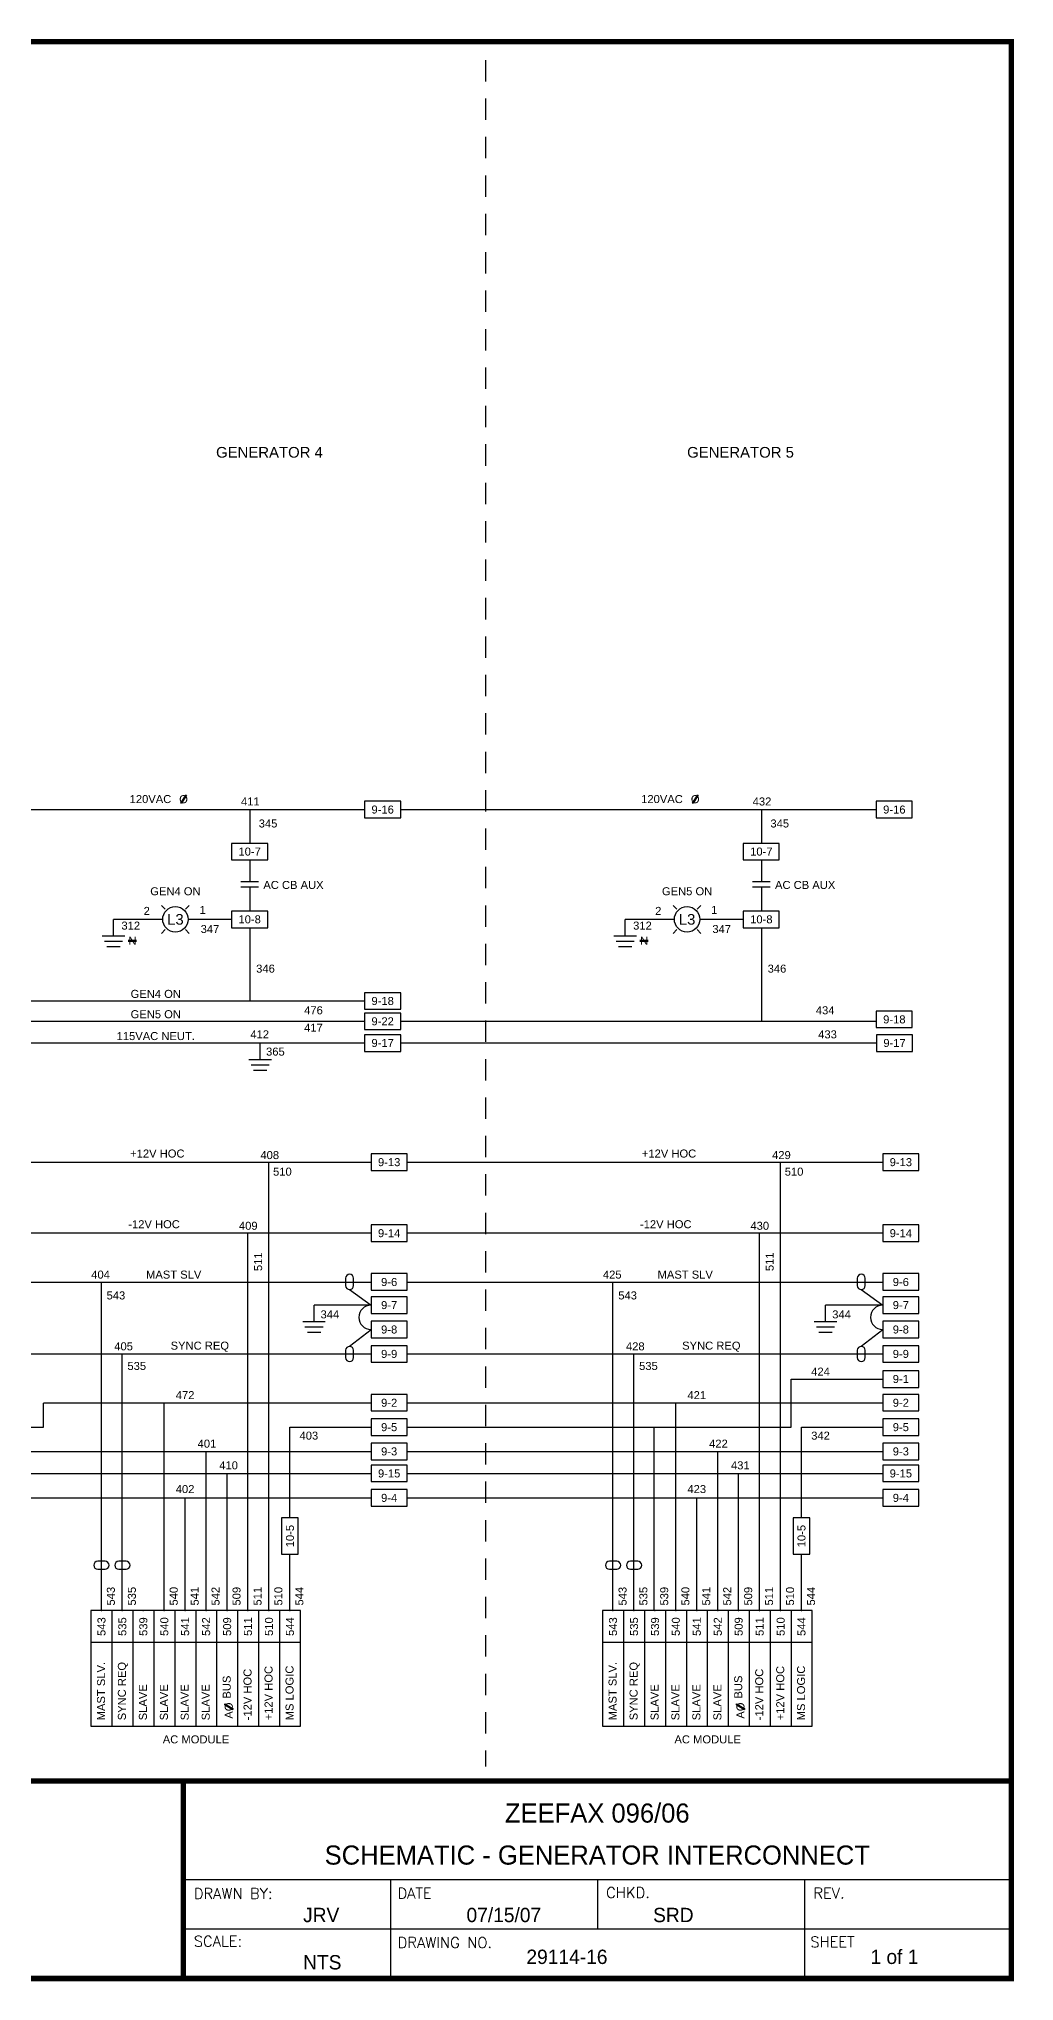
# Model space of a CAD drawing. Extents: x 1.3 to 19.5, y -3 to 8.4.
# Drawn here: x 13.77 to 19.48, y -3 to 8.37 of the extents above; entities that cross this region are included whole.
import ezdxf
from ezdxf.enums import TextEntityAlignment as Align

# ---------------------------------------------------------------- set-up
doc = ezdxf.new("R2010")
doc.units = 0
doc.header["$MEASUREMENT"] = 0
doc.linetypes.add('DASHED2', pattern=[0.375, 0.25, -0.125])
doc.layers.get('0').update_dxf_attribs({"linetype": 'CONTINUOUS'})
doc.layers.add('DRAWING', color=7, linetype='CONTINUOUS')
doc.styles.add('A1', font='A1.shx')
doc.styles.add('ROMAND', font='ROMAND.shx')
doc.styles.get("Standard").update_dxf_attribs({"font": 'ARIAL.TTF'})

# ---------------------------------------------------------------- blocks, each defined once
blk = doc.blocks.new('A_phase')
h = blk.add_hatch(color=256)
h.paths.add_polyline_path([(0.1, -0.033), (0.108, -0.033), (0.145, 0.031), (0.137, 0.031)], flags=16)
h.paths.add_polyline_path([(0.01, -0.05), (0.165, -0.05), (0.165, 0.047), (0.01, 0.047)], flags=9)
for p, q in [((0.137, 0.031), (0.1, -0.033)), ((0.145, 0.031), (0.108, -0.033)), ((0.137, 0.031), (0.145, 0.031)), ((0.108, -0.033), (0.1, -0.033))]:
    blk.add_line(p, q)
blk.add_text('AO', height=0.0625).set_placement((0.029, -0.032))
blk = doc.blocks.new('gnd')
for p, q in [((0, -0.099), (0, 0)), ((0.066, -0.099), (-0.066, -0.099)), ((0.053, -0.13), (-0.053, -0.13)), ((0.039, -0.161), (-0.039, -0.161))]:
    blk.add_line(p, q)
blk = doc.blocks.new('npcap')
for p, q in [((0, 0.051), (0, -0.051)), ((0.031, 0.051), (0.031, -0.051))]:
    blk.add_line(p, q)
blk = doc.blocks.new('connection')
blk.add_circle((0.074, 0), 0.0744)
blk = doc.blocks.new('_phase_symbol')
h = blk.add_hatch(color=256)
h.paths.add_polyline_path([(0.018, -0.034), (0.026, -0.034), (0.063, 0.03), (0.055, 0.03)], flags=16)
h.paths.add_polyline_path([(-0.072, -0.05), (0.083, -0.05), (0.083, 0.047), (-0.072, 0.047)], flags=9)
for p, q in [((0.055, 0.03), (0.018, -0.034)), ((0.063, 0.03), (0.026, -0.034)), ((0.055, 0.03), (0.063, 0.03)), ((0.026, -0.034), (0.018, -0.034))]:
    blk.add_line(p, q)
blk.add_text('O', height=0.0625).set_placement((0.007, -0.033))

msp = doc.modelspace()

# ---------------------------------------------------------------- linework, layer by layer
at = {"color": 3}
for p, q in [((14.613, -2.407), (19.464, -2.407)), ((15.826, -2.407), (15.826, -2.986)), ((17.039, -2.407), (17.039, -2.696)), ((18.251, -2.407), (18.251, -2.986)), ((14.613, -2.696), (19.464, -2.696))]:
    msp.add_line(p, q, dxfattribs=at)
at = {"color": 4, "const_width": 0.0314}
msp.add_lwpolyline([(19.464, -2.986), (19.464, 8.358), (1.314, 8.358), (1.314, -2.986)], close=True, dxfattribs=at)
for points in [[(1.314, -1.829), (19.464, -1.829)], [(14.613, -2.986), (14.613, -1.829)]]:
    msp.add_lwpolyline(points, dxfattribs=at)
at = {"layer": 'DRAWING', "linetype": 'DASHED2', "ltscale": 0.5}
msp.add_line((16.383, 8.249), (16.383, -1.744), dxfattribs=at)
at = {"layer": 'DRAWING'}
for p, q in [((15.887, 3.909), (15.675, 3.909)), ((15.675, 3.909), (15.675, 3.812)), ((15.887, 3.812), (15.887, 3.909)), ((18.883, 3.909), (18.672, 3.909)), ((18.672, 3.909), (18.672, 3.812)), ((18.883, 3.812), (18.883, 3.909)), ((13.443, 3.86), (15.67, 3.86)), ((15.002, 3.86), (15.002, 3.662)), ((15.493, 3.86), (15.675, 3.86)), ((15.675, 3.812), (15.887, 3.812)), ((15.887, 3.86), (18.667, 3.86)), ((17.999, 3.86), (17.999, 3.662)), ((18.672, 3.812), (18.883, 3.812)), ((14.896, 3.662), (14.896, 3.565)), ((15.108, 3.662), (14.896, 3.662)), ((15.108, 3.565), (15.108, 3.662)), ((17.893, 3.662), (17.893, 3.565)), ((18.104, 3.662), (17.893, 3.662)), ((18.104, 3.565), (18.104, 3.662)), ((14.896, 3.565), (15.108, 3.565)), ((15.002, 3.565), (15.002, 3.437)), ((17.893, 3.565), (18.104, 3.565)), ((17.999, 3.565), (17.999, 3.437)), ((15.002, 3.406), (15.002, 3.265)), ((17.999, 3.406), (17.999, 3.265)), ((14.492, 3.217), (14.204, 3.217)), ((14.507, 3.277), (14.485, 3.298)), ((14.627, 3.277), (14.648, 3.298)), ((14.896, 3.217), (14.641, 3.217)), ((15.108, 3.265), (14.896, 3.265)), ((14.896, 3.265), (14.896, 3.168)), ((15.108, 3.168), (15.108, 3.265)), ((17.489, 3.217), (17.201, 3.217)), ((17.504, 3.277), (17.482, 3.298)), ((17.623, 3.277), (17.645, 3.298)), ((17.893, 3.217), (17.638, 3.217)), ((18.104, 3.265), (17.893, 3.265)), ((17.893, 3.265), (17.893, 3.168)), ((18.104, 3.168), (18.104, 3.265)), ((14.485, 3.135), (14.507, 3.157)), ((14.648, 3.135), (14.627, 3.157)), ((14.896, 3.168), (15.108, 3.168)), ((15.002, 3.168), (15.002, 2.738)), ((17.482, 3.135), (17.504, 3.157)), ((17.645, 3.135), (17.623, 3.157)), ((17.893, 3.168), (18.104, 3.168)), ((17.999, 3.168), (17.999, 2.625)), ((13.443, 2.739), (15.675, 2.739)), ((15.887, 2.787), (15.675, 2.787)), ((15.675, 2.787), (15.675, 2.691)), ((15.887, 2.691), (15.887, 2.787)), ((13.443, 2.62), (15.675, 2.62)), ((15.675, 2.691), (15.887, 2.691)), ((15.887, 2.668), (15.675, 2.668)), ((15.675, 2.668), (15.675, 2.572)), ((15.887, 2.572), (15.887, 2.668)), ((15.887, 2.62), (18.672, 2.62)), ((18.883, 2.68), (18.672, 2.68)), ((18.672, 2.68), (18.672, 2.583)), ((18.883, 2.583), (18.883, 2.68)), ((15.675, 2.572), (15.887, 2.572)), ((15.675, 2.541), (15.675, 2.444)), ((15.887, 2.541), (15.675, 2.541)), ((15.887, 2.444), (15.887, 2.541)), ((18.672, 2.583), (18.883, 2.583)), ((18.885, 2.541), (18.673, 2.541)), ((18.673, 2.541), (18.673, 2.444)), ((18.885, 2.444), (18.885, 2.541)), ((13.443, 2.493), (15.675, 2.493)), ((15.493, 2.493), (15.675, 2.493)), ((15.675, 2.444), (15.887, 2.444)), ((15.887, 2.493), (18.672, 2.493)), ((18.673, 2.444), (18.885, 2.444)), ((15.713, 1.843), (15.713, 1.746)), ((15.925, 1.843), (15.713, 1.843)), ((15.925, 1.746), (15.925, 1.843)), ((18.71, 1.843), (18.71, 1.746)), ((18.921, 1.843), (18.71, 1.843)), ((18.921, 1.746), (18.921, 1.843)), ((13.481, 1.795), (15.713, 1.795)), ((15.115, -0.83), (15.115, 1.795)), ((15.57, 1.795), (15.713, 1.795)), ((15.713, 1.746), (15.925, 1.746)), ((15.925, 1.795), (18.71, 1.795)), ((18.112, -0.83), (18.112, 1.795)), ((18.71, 1.746), (18.921, 1.746)), ((15.713, 1.379), (13.481, 1.379)), ((14.992, -0.83), (14.992, 1.379)), ((15.713, 1.379), (15.532, 1.379)), ((15.713, 1.427), (15.713, 1.331)), ((15.925, 1.427), (15.713, 1.427)), ((15.925, 1.331), (15.925, 1.427)), ((18.71, 1.379), (15.925, 1.379)), ((17.989, -0.83), (17.989, 1.379)), ((18.71, 1.427), (18.71, 1.331)), ((18.921, 1.427), (18.71, 1.427)), ((18.921, 1.331), (18.921, 1.427)), ((15.713, 1.331), (15.925, 1.331)), ((18.71, 1.331), (18.921, 1.331)), ((15.713, 1.142), (15.713, 1.045)), ((15.925, 1.142), (15.713, 1.142)), ((15.925, 1.045), (15.925, 1.142)), ((18.921, 1.142), (18.71, 1.142)), ((18.71, 1.142), (18.71, 1.045)), ((18.921, 1.045), (18.921, 1.142)), ((13.481, 1.093), (15.713, 1.093)), ((14.134, -0.83), (14.134, 1.093)), ((15.532, 1.093), (15.713, 1.093)), ((15.564, 1.115), (15.564, 1.072)), ((15.587, 1.049), (15.713, 0.958)), ((15.61, 1.072), (15.61, 1.115)), ((15.713, 1.045), (15.925, 1.045)), ((15.925, 1.093), (18.71, 1.093)), ((17.13, -0.83), (17.13, 1.093)), ((18.56, 1.115), (18.56, 1.072)), ((18.584, 1.049), (18.71, 0.958)), ((18.607, 1.072), (18.607, 1.115)), ((18.71, 1.045), (18.921, 1.045)), ((15.713, 0.958), (15.379, 0.958)), ((15.925, 1.006), (15.713, 1.006)), ((15.713, 1.006), (15.713, 0.909)), ((15.925, 0.909), (15.925, 1.006)), ((18.71, 0.958), (18.375, 0.958)), ((18.921, 1.006), (18.71, 1.006)), ((18.71, 1.006), (18.71, 0.909)), ((18.921, 0.909), (18.921, 1.006)), ((15.587, 0.717), (15.713, 0.815)), ((15.713, 0.909), (15.925, 0.909)), ((15.925, 0.863), (15.713, 0.863)), ((15.713, 0.863), (15.713, 0.766)), ((15.925, 0.766), (15.925, 0.863)), ((18.584, 0.717), (18.71, 0.815)), ((18.71, 0.909), (18.921, 0.909)), ((18.921, 0.863), (18.71, 0.863)), ((18.71, 0.863), (18.71, 0.766)), ((18.921, 0.766), (18.921, 0.863)), ((15.564, 0.693), (15.564, 0.65)), ((15.61, 0.65), (15.61, 0.693)), ((15.713, 0.766), (15.925, 0.766)), ((15.713, 0.72), (15.713, 0.623)), ((15.925, 0.72), (15.713, 0.72)), ((15.925, 0.623), (15.925, 0.72)), ((18.56, 0.693), (18.56, 0.65)), ((18.607, 0.65), (18.607, 0.693)), ((18.71, 0.766), (18.921, 0.766)), ((18.921, 0.72), (18.71, 0.72)), ((18.71, 0.72), (18.71, 0.623)), ((18.921, 0.623), (18.921, 0.72)), ((13.481, 0.672), (15.713, 0.672)), ((14.256, -0.83), (14.256, 0.672)), ((15.532, 0.672), (15.713, 0.672)), ((15.713, 0.623), (15.925, 0.623)), ((15.925, 0.672), (18.71, 0.672)), ((17.253, -0.83), (17.253, 0.672)), ((18.71, 0.623), (18.921, 0.623)), ((18.921, 0.573), (18.71, 0.573)), ((18.71, 0.573), (18.71, 0.476)), ((18.921, 0.476), (18.921, 0.573)), ((18.173, 0.243), (18.173, 0.524)), ((18.173, 0.524), (18.71, 0.524)), ((18.71, 0.476), (18.921, 0.476)), ((13.794, 0.386), (15.713, 0.386)), ((13.794, 0.242), (13.794, 0.384)), ((14.502, -0.83), (14.502, 0.386)), ((15.925, 0.435), (15.713, 0.435)), ((15.713, 0.435), (15.713, 0.338)), ((15.925, 0.338), (15.925, 0.435)), ((15.926, 0.386), (18.71, 0.386)), ((17.498, -0.83), (17.498, 0.386)), ((18.921, 0.435), (18.71, 0.435)), ((18.71, 0.435), (18.71, 0.338)), ((18.921, 0.338), (18.921, 0.435)), ((13.481, 0.242), (13.794, 0.242)), ((15.238, 0.243), (15.713, 0.243)), ((15.238, -0.289), (15.238, 0.243)), ((15.713, 0.338), (15.925, 0.338)), ((15.713, 0.292), (15.713, 0.195)), ((15.925, 0.292), (15.713, 0.292)), ((15.925, 0.195), (15.925, 0.292)), ((15.925, 0.243), (18.174, 0.243)), ((17.372, -0.826), (17.372, 0.243)), ((18.234, -0.289), (18.234, 0.243)), ((18.234, 0.243), (18.71, 0.243)), ((18.71, 0.338), (18.921, 0.338)), ((18.921, 0.292), (18.71, 0.292)), ((18.71, 0.292), (18.71, 0.195)), ((18.921, 0.195), (18.921, 0.292)), ((15.713, 0.195), (15.925, 0.195)), ((15.925, 0.149), (15.713, 0.149)), ((15.713, 0.149), (15.713, 0.052)), ((15.925, 0.052), (15.925, 0.149)), ((18.71, 0.195), (18.921, 0.195)), ((18.921, 0.149), (18.71, 0.149)), ((18.71, 0.149), (18.71, 0.052)), ((18.921, 0.052), (18.921, 0.149)), ((13.481, 0.101), (15.713, 0.101)), ((14.747, -0.83), (14.747, 0.101)), ((15.532, 0.101), (15.713, 0.101)), ((15.713, 0.052), (15.925, 0.052)), ((15.713, 0.02), (15.713, -0.076)), ((15.925, 0.02), (15.713, 0.02)), ((15.925, 0.101), (18.71, 0.101)), ((15.925, -0.076), (15.925, 0.02)), ((17.744, -0.83), (17.744, 0.101)), ((18.71, 0.052), (18.921, 0.052)), ((18.71, 0.02), (18.71, -0.076)), ((18.921, 0.02), (18.71, 0.02)), ((18.921, -0.076), (18.921, 0.02)), ((13.481, -0.028), (15.713, -0.028)), ((14.87, -0.83), (14.87, -0.028)), ((15.532, -0.028), (15.713, -0.028)), ((15.713, -0.076), (15.925, -0.076)), ((15.925, -0.028), (18.71, -0.028)), ((17.866, -0.83), (17.866, -0.028)), ((18.71, -0.076), (18.921, -0.076)), ((13.481, -0.171), (15.713, -0.171)), ((14.624, -0.83), (14.624, -0.171)), ((15.532, -0.171), (15.713, -0.171)), ((15.713, -0.122), (15.713, -0.219)), ((15.925, -0.122), (15.713, -0.122)), ((15.713, -0.219), (15.925, -0.219)), ((15.925, -0.219), (15.925, -0.122)), ((15.925, -0.171), (18.71, -0.171)), ((17.621, -0.83), (17.621, -0.171)), ((18.921, -0.122), (18.71, -0.122)), ((18.71, -0.122), (18.71, -0.219)), ((18.71, -0.219), (18.921, -0.219)), ((18.921, -0.219), (18.921, -0.122)), ((15.189, -0.289), (15.189, -0.5)), ((15.286, -0.289), (15.189, -0.289)), ((15.286, -0.5), (15.286, -0.289)), ((18.186, -0.289), (18.186, -0.5)), ((18.283, -0.289), (18.186, -0.289)), ((18.283, -0.5), (18.283, -0.289)), ((14.155, -0.542), (14.112, -0.542)), ((14.278, -0.542), (14.235, -0.542)), ((15.189, -0.5), (15.286, -0.5)), ((15.238, -0.83), (15.238, -0.5)), ((17.152, -0.542), (17.109, -0.542)), ((17.275, -0.542), (17.232, -0.542)), ((18.186, -0.5), (18.283, -0.5)), ((18.234, -0.83), (18.234, -0.5)), ((14.112, -0.589), (14.155, -0.589)), ((14.235, -0.589), (14.278, -0.589)), ((17.109, -0.589), (17.152, -0.589)), ((17.232, -0.589), (17.275, -0.589)), ((14.072, -0.83), (14.072, -1.509)), ((15.299, -0.83), (14.072, -0.83)), ((14.195, -0.83), (14.195, -1.509)), ((14.318, -0.83), (14.318, -1.509)), ((14.44, -0.83), (14.44, -1.509)), ((14.563, -0.83), (14.563, -1.509)), ((14.686, -0.83), (14.686, -1.509)), ((14.808, -0.83), (14.808, -1.509)), ((14.931, -0.83), (14.931, -1.509)), ((15.054, -0.83), (15.054, -1.509)), ((15.176, -0.83), (15.176, -1.509)), ((15.299, -1.509), (15.299, -0.83)), ((17.069, -0.83), (17.069, -1.509)), ((18.296, -0.83), (17.069, -0.83)), ((17.192, -0.83), (17.192, -1.509)), ((17.314, -0.83), (17.314, -1.509)), ((17.437, -0.83), (17.437, -1.509)), ((17.56, -0.83), (17.56, -1.509)), ((17.682, -0.83), (17.682, -1.509)), ((17.805, -0.83), (17.805, -1.509)), ((17.928, -0.83), (17.928, -1.509)), ((18.05, -0.83), (18.05, -1.509)), ((18.173, -0.83), (18.173, -1.509)), ((18.296, -1.509), (18.296, -0.83)), ((15.299, -1.019), (14.072, -1.019)), ((18.296, -1.019), (17.069, -1.019)), ((14.072, -1.509), (15.299, -1.509)), ((17.069, -1.509), (18.296, -1.509))]:
    msp.add_line(p, q, dxfattribs=at)
at = {"layer": 'DRAWING', "lineweight": 50}
for p, q in [((14.29, 3.092), (14.34, 3.092)), ((17.287, 3.092), (17.336, 3.092))]:
    msp.add_line(p, q, dxfattribs=at)
at = {"layer": 'DRAWING'}
for centre, radius, start, end in [((15.587, 1.115), 0.0232, 0, 180), ((18.584, 1.115), 0.0232, 0, 180), ((15.587, 1.072), 0.0232, 180, 0), ((18.584, 1.072), 0.0232, 180, 0), ((15.713, 0.886), 0.0714, 90, 270), ((18.71, 0.886), 0.0714, 90, 270), ((15.587, 0.693), 0.0232, 0, 180), ((18.584, 0.693), 0.0232, 0, 180), ((15.587, 0.65), 0.0232, 180, 0), ((18.584, 0.65), 0.0232, 180, 0), ((14.112, -0.566), 0.0232, 90, 270), ((14.155, -0.566), 0.0232, 270, 90), ((14.235, -0.566), 0.0232, 90, 270), ((14.278, -0.566), 0.0232, 270, 90), ((17.109, -0.566), 0.0232, 90, 270), ((17.152, -0.566), 0.0232, 270, 90), ((17.232, -0.566), 0.0232, 90, 270), ((17.275, -0.566), 0.0232, 270, 90)]:
    msp.add_arc(centre, radius, start, end, dxfattribs=at)
for p in [(14.134, -0.83), (14.195, -0.83), (14.256, -0.83), (14.318, -0.83), (14.379, -0.83), (14.44, -0.83), (14.502, -0.83), (14.563, -0.83), (14.624, -0.83), (14.686, -0.83), (14.747, -0.83), (14.808, -0.83), (14.87, -0.83), (14.931, -0.83), (14.992, -0.83), (15.054, -0.83), (15.115, -0.83), (15.176, -0.83), (15.238, -0.83), (17.13, -0.83), (17.192, -0.83), (17.253, -0.83), (17.314, -0.83), (17.376, -0.83), (17.437, -0.83), (17.498, -0.83), (17.56, -0.83), (17.621, -0.83), (17.682, -0.83), (17.744, -0.83), (17.805, -0.83), (17.866, -0.83), (17.928, -0.83), (17.989, -0.83), (18.05, -0.83), (18.112, -0.83), (18.173, -0.83), (18.234, -0.83)]:
    msp.add_point(p, dxfattribs=at)

# ---------------------------------------------------------------- block references
at = {"layer": 'DRAWING', "xscale": 0.75, "yscale": 0.75, "zscale": 0.75}
for p in [(14.584, 3.922), (17.581, 3.922)]:
    msp.add_blockref('_phase_symbol', p, dxfattribs=at)
at = {"layer": 'DRAWING', "rotation": 270}
for name, p in [('npcap', (15.002, 3.437)), ('npcap', (17.999, 3.437)), ('connection', (14.567, 3.291)), ('connection', (17.564, 3.291))]:
    msp.add_blockref(name, p, dxfattribs=at)
at = {"layer": 'DRAWING'}
for p in [(14.204, 3.217), (17.201, 3.217), (15.063, 2.493), (15.379, 0.958), (18.375, 0.958)]:
    msp.add_blockref('gnd', p, dxfattribs=at)
at = {"layer": 'DRAWING', "xscale": 0.75, "yscale": 0.75, "zscale": 0.75, "rotation": 90}
for p in [(14.879, -1.486), (17.876, -1.486)]:
    msp.add_blockref('A_phase', p, dxfattribs=at)

# ---------------------------------------------------------------- texts
at = {"style": 'A1'}
for s, p in [('ZEEFAX 096/06', (17.038, -2.073)), ('SCHEMATIC - GENERATOR INTERCONNECT', (17.038, -2.319))]:
    msp.add_text(s, height=0.11195, dxfattribs=at).set_placement(p, align=Align.CENTER)
for s, height, style, p in [('DRAWN BY:', 0.0629, 'ROMAND', (14.675, -2.52)), ('DATE', 0.0629, 'ROMAND', (15.868, -2.518)), ('CHKD.', 0.0629, 'ROMAND', (17.09, -2.514)), ('REV.', 0.0629, 'ROMAND', (18.304, -2.517)), ('JRV', 0.084, 'A1', (15.315, -2.656)), ('07/15/07', 0.084, 'A1', (16.272, -2.656)), ('SRD', 0.084, 'A1', (17.365, -2.656)), ('SCALE:', 0.0629, 'ROMAND', (14.675, -2.799)), ('DRAWING NO.', 0.06289, 'ROMAND', (15.869, -2.807)), ('29114-16', 0.084, 'A1', (16.623, -2.901)), ('SHEET', 0.0629, 'ROMAND', (18.286, -2.803)), ('1 of 1', 0.084, 'A1', (18.638, -2.901)), ('NTS', 0.084, 'A1', (15.315, -2.933))]:
    msp.add_text(s, height=height, dxfattribs=dict(style=style)).set_placement(p)
at = {"layer": 'DRAWING'}
for s, height, p in [('GENERATOR 4', 0.0625, (14.805, 5.921)), ('GENERATOR 5', 0.0625, (17.564, 5.921)), ('120VAC', 0.0469, (14.299, 3.898)), ('411', 0.0469, (14.951, 3.884)), ('120VAC', 0.0469, (17.295, 3.898)), ('432', 0.0469, (17.948, 3.884)), ('345', 0.0469, (15.055, 3.755)), ('345', 0.0469, (18.052, 3.755)), ('AC CB AUX', 0.0469, (15.082, 3.395)), ('AC CB AUX', 0.0469, (18.079, 3.395)), ('312', 0.0469, (14.251, 3.157)), ('2', 0.0469, (14.381, 3.243)), ('1', 0.0469, (14.709, 3.249)), ('312', 0.0469, (17.248, 3.157)), ('2', 0.0469, (17.377, 3.243)), ('1', 0.0469, (17.705, 3.249)), ('N', 0.0469, (14.292, 3.068)), ('347', 0.0469, (14.715, 3.137)), ('N', 0.0469, (17.289, 3.068)), ('347', 0.0469, (17.712, 3.137)), ('346', 0.0469, (15.04, 2.905)), ('346', 0.0469, (18.036, 2.905)), ('476', 0.0469, (15.321, 2.661)), ('434', 0.0469, (18.318, 2.661)), ('412', 0.0469, (15.006, 2.52)), ('417', 0.0469, (15.321, 2.559)), ('433', 0.0469, (18.332, 2.52)), ('365', 0.0469, (15.098, 2.419)), ('+12V HOC', 0.0469, (14.302, 1.822)), ('408', 0.0469, (15.065, 1.813)), ('+12V HOC', 0.0469, (17.299, 1.822)), ('429', 0.0469, (18.062, 1.813)), ('510', 0.0469, (15.139, 1.716)), ('510', 0.0469, (18.136, 1.716)), ('-12V HOC', 0.0469, (14.291, 1.408)), ('409', 0.0469, (14.939, 1.399)), ('-12V HOC', 0.0469, (17.288, 1.408)), ('430', 0.0469, (17.935, 1.399)), ('404', 0.0469, (14.074, 1.113)), ('MAST SLV', 0.0469, (14.395, 1.113)), ('425', 0.0469, (17.071, 1.113)), ('MAST SLV', 0.0469, (17.391, 1.113)), ('543', 0.0469, (14.164, 0.991)), ('543', 0.0469, (17.161, 0.991)), ('344', 0.0469, (15.417, 0.88)), ('344', 0.0469, (18.414, 0.88)), ('405', 0.0469, (14.209, 0.693)), ('SYNC REQ', 0.0469, (14.539, 0.697)), ('428', 0.0469, (17.206, 0.693)), ('SYNC REQ', 0.0469, (17.535, 0.697)), ('535', 0.0469, (14.286, 0.578)), ('535', 0.0469, (17.283, 0.578)), ('424', 0.0469, (18.291, 0.545)), ('472', 0.0469, (14.569, 0.407)), ('421', 0.0469, (17.566, 0.407)), ('401', 0.0469, (14.697, 0.123)), ('403', 0.0469, (15.294, 0.17)), ('422', 0.0469, (17.693, 0.123)), ('342', 0.0469, (18.291, 0.17)), ('410', 0.0469, (14.824, -0.004)), ('431', 0.0469, (17.821, -0.004)), ('402', 0.0469, (14.569, -0.143)), ('423', 0.0469, (17.566, -0.143)), ('AC MODULE', 0.0469, (14.493, -1.609)), ('AC MODULE', 0.0469, (17.49, -1.609))]:
    msp.add_text(s, height=height, dxfattribs=at).set_placement(p)
for s, height, p in [('9-16', 0.0469, (15.781, 3.86)), ('9-16', 0.0469, (18.778, 3.86)), ('10-7', 0.0469, (15.002, 3.614)), ('10-7', 0.0469, (17.999, 3.614)), ('L3', 0.0625, (14.567, 3.217)), ('10-8', 0.0469, (15.002, 3.217)), ('L3', 0.0625, (17.564, 3.217)), ('10-8', 0.0469, (17.999, 3.217)), ('9-18', 0.0469, (15.781, 2.739)), ('9-22', 0.0469, (15.781, 2.62)), ('9-18', 0.0469, (18.778, 2.631)), ('9-17', 0.0469, (15.781, 2.493)), ('9-17', 0.0469, (18.779, 2.493)), ('9-13', 0.0469, (15.819, 1.795)), ('9-13', 0.0469, (18.816, 1.795)), ('9-14', 0.0469, (15.819, 1.379)), ('9-14', 0.0469, (18.816, 1.379)), ('9-6', 0.0469, (15.819, 1.093)), ('9-6', 0.0469, (18.816, 1.093)), ('9-7', 0.0469, (15.819, 0.958)), ('9-7', 0.0469, (18.816, 0.958)), ('9-8', 0.0469, (15.819, 0.815)), ('9-8', 0.0469, (18.816, 0.815)), ('9-9', 0.0469, (15.819, 0.672)), ('9-9', 0.0469, (18.816, 0.672)), ('9-1', 0.0469, (18.816, 0.525)), ('9-2', 0.0469, (15.819, 0.386)), ('9-2', 0.0469, (18.816, 0.386)), ('9-5', 0.0469, (15.819, 0.243)), ('9-5', 0.0469, (18.816, 0.243)), ('9-3', 0.0469, (15.819, 0.101)), ('9-3', 0.0469, (18.816, 0.101)), ('9-15', 0.0469, (15.819, -0.028)), ('9-15', 0.0469, (18.816, -0.028)), ('9-4', 0.0469, (15.819, -0.171)), ('9-4', 0.0469, (18.816, -0.171))]:
    msp.add_text(s, height=height, dxfattribs=at).set_placement(p, align=Align.MIDDLE_CENTER)
for s, height, p in [('GEN4 ON', 0.0469, (14.567, 3.358)), ('GEN5 ON', 0.0469, (17.564, 3.358)), ('GEN4 ON', 0.0469, (14.452, 2.757)), ('GEN5 ON', 0.0469, (14.452, 2.638)), ('115VAC NEUT.', 0.04688, (14.452, 2.51))]:
    msp.add_text(s, height=height, dxfattribs=at).set_placement(p, align=Align.CENTER)
for s, p in [('511', (15.075, 1.157)), ('511', (18.071, 1.157)), ('SYNC REQ', (14.277, -1.474)), ('SYNC REQ', (17.274, -1.474)), ('MAST SLV.', (14.155, -1.474)), ('       BUS', (14.891, -1.474)), ('-12V HOC', (15.013, -1.474)), ('+12V HOC', (15.136, -1.474)), ('MS LOGIC', (15.259, -1.474)), ('MAST SLV.', (17.151, -1.474)), ('       BUS', (17.887, -1.474)), ('-12V HOC', (18.01, -1.474)), ('+12V HOC', (18.133, -1.474)), ('MS LOGIC', (18.255, -1.474)), ('SLAVE', (14.4, -1.474)), ('SLAVE', (14.523, -1.474)), ('SLAVE', (14.645, -1.474)), ('SLAVE', (14.768, -1.474)), ('SLAVE', (17.397, -1.474)), ('SLAVE', (17.519, -1.474)), ('SLAVE', (17.642, -1.474)), ('SLAVE', (17.765, -1.474))]:
    msp.add_text(s, height=0.0469, rotation=90, dxfattribs=at).set_placement(p)
for s, p in [('10-5', (15.238, -0.395)), ('10-5', (18.234, -0.395)), ('543', (14.189, -0.747)), ('535', (14.312, -0.747)), ('540', (14.557, -0.747)), ('541', (14.68, -0.747)), ('542', (14.802, -0.747)), ('509', (14.925, -0.747)), ('511', (15.048, -0.747)), ('510', (15.17, -0.747)), ('544', (15.293, -0.747)), ('543', (17.186, -0.747)), ('535', (17.308, -0.747)), ('539', (17.43, -0.747)), ('540', (17.554, -0.747)), ('541', (17.676, -0.747)), ('542', (17.799, -0.747)), ('509', (17.922, -0.747)), ('511', (18.044, -0.747)), ('510', (18.167, -0.747)), ('544', (18.29, -0.747)), ('543', (14.134, -0.925)), ('535', (14.256, -0.925)), ('539', (14.379, -0.925)), ('540', (14.502, -0.925)), ('541', (14.624, -0.925)), ('542', (14.747, -0.925)), ('509', (14.87, -0.925)), ('511', (14.992, -0.925)), ('510', (15.115, -0.925)), ('544', (15.238, -0.925)), ('543', (17.13, -0.925)), ('535', (17.253, -0.925)), ('539', (17.376, -0.925)), ('540', (17.498, -0.925)), ('541', (17.621, -0.925)), ('542', (17.744, -0.925)), ('509', (17.866, -0.925)), ('511', (17.989, -0.925)), ('510', (18.112, -0.925)), ('544', (18.234, -0.925))]:
    msp.add_text(s, height=0.0469, rotation=90, dxfattribs=at).set_placement(p, align=Align.MIDDLE_CENTER)

doc.saveas('drawing.dxf')
